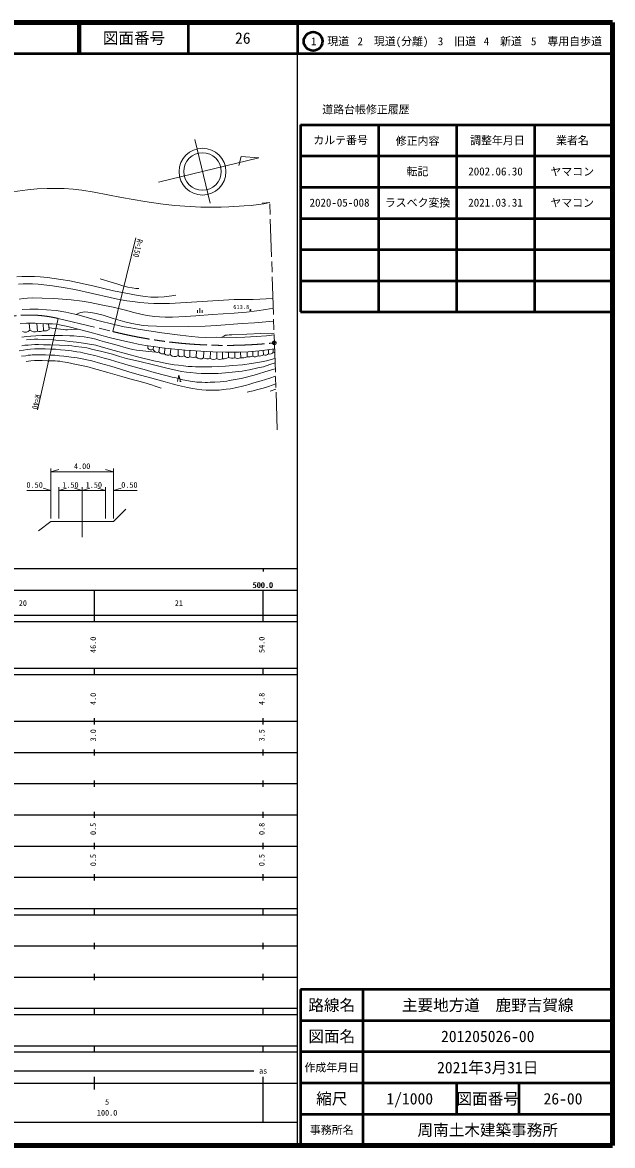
# Model space of a CAD drawing. Units: millimetres, scale not verified, with parts at other scales. Extents: x 40000 to 680000, y 20000 to 380000.
# Drawn here: x 490867 to 680000, y 20000 to 380000 of the extents above; entities that cross this region are included whole.
import ezdxf
from ezdxf.enums import TextEntityAlignment as Align

# ---------------------------------------------------------------- set-up
doc = ezdxf.new("R2010")
doc.units = ezdxf.units.MM
doc.header["$LTSCALE"] = 1000
doc.header["$PDMODE"] = 32
doc.header["$PDSIZE"] = 500
doc.linetypes.add('CHAIN', pattern=[18.5, 12, -1.5, 3.5, -1.5])
for name, color, linetype, lineweight in [('M-BGD', 7, 'Continuous', 13), ('M-BMK', 2, 'CHAIN', 13), ('M-BMK-SRVR', 3, 'Continuous', 13), ('M-STR-HTXT', 7, 'Continuous', 13), ('M-TTL', 2, 'Continuous', 140), ('M-TTL-BAND', 7, 'Continuous', 25), ('M-TTL-FRAM', 2, 'Continuous', 50), ('M-TTL-LINE', 7, 'Continuous', 50)]:
    doc.layers.add(name, color=color, linetype=linetype, lineweight=lineweight)
doc.layers.add('M-OTRS', color=6, linetype='Continuous')
doc.layers.add('M-TTL-TXT', color=7, linetype='Continuous')
doc.styles.add('ＭＳ ゴシック', font='')
doc.styles.get('ＭＳ ゴシック').set_extended_font_data('MS Gothic')

msp = doc.modelspace()

# ---------------------------------------------------------------- linework, layer by layer
at = {"layer": 'M-BGD'}
for p, q in [((547761, 286885), (547761, 288385)), ((547011, 286885), (547011, 287785)), ((548511, 286885), (548511, 287785)), ((493269, 281322), (493044, 283590)), ((495657, 281074), (495493, 283552)), ((497585, 281198), (497494, 283477)), ((499387, 281580), (499256, 283403)), ((531000, 275599), (531027, 276366)), ((532778, 275200), (532862, 276090)), ((534589, 274374), (534744, 275824)), ((536419, 273811), (536547, 275602)), ((538263, 273425), (538464, 275404)), ((540746, 273193), (540823, 275169)), ((542682, 273125), (542721, 274986)), ((544530, 272839), (544557, 274847)), ((546595, 272748), (546663, 274694)), ((548943, 272462), (548988, 274556)), ((551077, 272312), (551162, 274472)), ((553143, 272231), (553116, 274406)), ((554978, 272222), (554966, 274348)), ((556867, 272562), (556859, 274314)), ((558900, 272458), (558904, 274309)), ((560826, 272521), (560795, 274331)), ((562883, 272816), (562838, 274431)), ((564700, 273016), (564657, 274576)), ((566447, 273130), (566432, 274732)), ((568105, 273429), (568053, 274935)), ((569749, 273801), (569735, 275162)), ((571275, 274269), (571227, 275369)), ((541275, 264933), (541775, 264933)), ((570232, 261825), (572107, 262402)), ((520000, 220000), (524000, 224000)), ((500000, 220000), (496000, 217000)), ((500000, 220000), (520000, 220000))]:
    msp.add_line(p, q, dxfattribs=at)
for points in [[(489060, 298456), (490688, 298588), (493405, 298599), (494714, 298566), (496546, 298444), (498928, 298225), (503204, 297618), (506085, 297155), (513448, 295558), (520026, 293996), (523974, 293225), (527989, 292448), (530170, 292125), (532005, 291952), (534358, 291930), (536301, 292081), (538762, 292383), (540079, 292556)], [(489557, 296090), (491137, 296211), (492937, 296212), (494047, 296179), (495901, 296092), (500451, 295602), (503883, 295066), (507697, 294375), (513336, 293126), (518999, 291802), (521378, 291337), (524370, 290770), (526202, 290520), (528534, 290240), (531158, 289997), (533021, 289884), (534513, 289907), (538027, 289958), (543320, 290187), (558704, 291190), (564784, 291241), (571142, 291496)], [(515825, 297825), (519253, 296733), (521410, 296083), (523360, 295477), (524675, 295153), (525980, 294923), (527207, 294756), (528180, 294713)], [(489785, 291301), (491167, 291493), (492453, 291624), (494194, 291677), (497169, 291633), (500918, 291485), (506512, 291056), (510009, 290638), (512582, 290210), (516145, 289517), (519943, 288687), (523890, 287736), (526536, 287008), (528790, 286483), (530304, 286161), (531592, 285946), (533331, 285742), (534742, 285615), (536579, 285562), (538973, 285582), (542993, 285750), (546453, 285975), (551685, 286392), (555154, 286591), (558716, 286852), (562678, 287175), (565945, 287517), (568869, 287938), (571244, 288413)], [(490790, 288003), (493225, 288072), (495936, 288058), (498574, 287921), (501623, 287623), (504721, 287175), (508617, 286260), (515021, 284495), (520219, 283161), (523437, 282446), (525611, 282079), (527921, 281692), (535586, 280493), (541441, 279716), (545071, 279323), (547270, 279136), (549521, 279038), (552975, 279075), (559504, 279039), (562170, 279099), (565809, 279310), (569087, 279574), (571526, 279902)], [(508090, 286384), (508769, 286746), (509513, 287029), (510165, 287164), (510760, 287206), (511787, 287150), (512772, 286994), (514451, 286661), (516685, 286128), (519945, 285158), (523723, 284079), (525962, 283486), (527742, 283184), (529522, 282893), (531121, 282779), (533784, 282700), (544176, 282578), (549413, 282668), (553053, 282883), (561248, 283503), (565255, 283728), (571380, 284302)], [(490175, 283517), (492196, 283598), (494945, 283573), (498325, 283445), (500460, 283347), (501737, 283239), (502745, 283084), (503833, 282861), (505385, 282500), (512483, 280715), (518605, 279050), (522734, 278011), (526108, 277254), (527973, 276886), (530339, 276470), (532862, 276090), (535694, 275690), (539752, 275272), (542967, 274963), (548052, 274592), (551874, 274445), (555983, 274316), (560288, 274306), (563213, 274449), (566719, 274757), (569388, 275113), (571675, 275431)], [(499342, 282201), (500313, 282009), (502172, 281759), (503056, 281639), (504079, 281533), (504685, 281499), (505267, 281504), (506494, 281528), (508708, 281665)], [(490662, 279156), (492167, 279313), (493578, 279430), (495125, 279537), (497070, 279628), (500574, 279617), (503746, 279648), (506066, 279588), (507378, 279508), (509186, 279370), (510608, 279224), (511767, 279049), (512965, 278767), (514358, 278441), (515619, 278092), (517178, 277610), (520465, 276727), (524899, 275504), (526275, 275137), (527427, 274950), (528479, 274834), (531328, 274503), (533600, 274331)], [(492180, 278290), (493305, 278405), (494688, 278451), (495813, 278442), (497481, 278423), (500677, 278231), (502401, 278102), (504401, 277954), (506088, 277752), (508158, 277474), (510435, 277225), (512334, 276912), (514359, 276532), (516055, 276072), (520250, 274846), (528178, 272755), (532963, 271554), (534658, 271186), (536068, 270931), (537661, 270594), (539532, 270279), (540862, 270094), (542473, 269913), (543933, 269771), (545226, 269683), (546293, 269620), (548211, 269563), (550147, 269565), (551535, 269605), (553787, 269692), (555944, 269835), (558265, 270009), (561366, 270302), (564304, 270667), (567508, 271190), (569113, 271567), (571778, 272317)], [(554543, 279066), (555399, 279484), (555993, 279728), (556500, 279813), (557159, 279886), (557924, 279886), (562780, 280065), (567180, 280300), (571510, 280410)], [(489788, 274768), (491239, 275004), (492351, 275140), (493442, 275258), (494871, 275331), (496806, 275387), (498193, 275359), (499875, 275303), (501478, 275224), (503067, 275078), (504563, 274982), (505497, 274859), (506582, 274712), (508290, 274461), (509438, 274265), (510192, 274107), (512063, 273698), (514039, 273257), (517108, 272439), (518792, 271945), (520792, 271328), (523675, 270470), (526254, 269737), (529832, 268707), (533028, 267773), (536772, 266816), (538831, 266334), (540083, 266060), (542264, 265494), (543573, 265211), (544597, 265018), (545336, 264903), (546132, 264795), (546733, 264732), (547414, 264694), (548368, 264645), (549445, 264627), (550167, 264642), (551075, 264675), (552533, 264732), (554253, 264834), (555348, 264935), (556342, 265045), (557084, 265188), (560995, 265895), (562719, 266297), (563881, 266600), (565169, 266954), (566843, 267462), (568239, 267861), (569976, 268388), (571890, 268935)], [(490705, 276369), (491664, 276507), (492685, 276598), (493783, 276695), (494843, 276727), (495977, 276728), (497629, 276695), (499832, 276669), (502782, 276584), (505622, 276442), (506699, 276341), (507875, 276177), (509866, 275926), (511513, 275652), (513444, 275217), (515896, 274621), (519688, 273644), (521939, 272964), (524266, 272328), (528508, 271335), (532900, 270209), (537534, 269095), (539067, 268741), (540461, 268415), (541806, 268143), (543478, 267858), (544668, 267753), (546628, 267572), (548158, 267467), (549986, 267442), (551749, 267467), (553545, 267492), (554728, 267622), (555942, 267727), (561255, 268261), (562282, 268386), (563685, 268660), (566323, 269248), (568091, 269640), (570173, 270319), (571827, 270856)], [(490606, 273031), (491939, 273191), (492701, 273301), (493462, 273377), (494012, 273415), (494853, 273417), (496454, 273446), (498212, 273414), (499974, 273364), (501235, 273303), (502746, 273188), (504149, 273032), (506435, 272720), (508374, 272463), (510023, 272158), (511474, 271873), (513053, 271507), (515989, 270731), (519141, 269786), (522242, 268858), (525288, 267920), (528726, 266967), (532324, 265950), (536635, 264759), (538799, 264202), (540930, 263646), (543735, 263021), (545418, 262683), (546772, 262461), (548338, 262249), (549755, 262154), (551141, 262112), (552644, 262133), (553947, 262170), (554665, 262225), (555335, 262309), (556137, 262407), (557525, 262606), (559550, 262995), (561378, 263430), (562725, 263720), (563468, 263967), (565012, 264434), (567350, 265113), (570137, 266031), (571968, 266607)], [(492006, 271315), (493587, 271513), (494771, 271610), (495847, 271627), (497139, 271624), (498759, 271575), (500121, 271541), (501352, 271496), (502114, 271461), (502814, 271396), (503784, 271265), (505302, 271011), (506700, 270692), (508045, 270392), (509854, 270005), (512295, 269453), (513638, 269108), (514861, 268776), (518204, 267784), (520439, 267141), (522690, 266517), (525297, 265810), (529784, 264557), (532264, 263795), (533420, 263464), (535333, 262812)], [(540525, 264933), (541025, 266933), (541525, 264933)], [(562861, 261534), (563696, 261671), (564797, 261929), (565830, 262187), (568058, 262818), (569691, 263342), (572048, 264194)]]:
    msp.add_lwpolyline(points, dxfattribs=at)
msp.add_circle((563920, 287795), 150, dxfattribs=at)
for centre, radius, start, end in [((491763, 282869), 2160, 245.49168, 314.22488), ((494657, 283069), 2232, 231.54019, 296.6165), ((496489, 283190), 2274, 248.5341, 298.80992), ((498116, 283133), 2006, 254.66078, 309.32141), ((532156, 276591), 1524, 220.60649, 294.10085), ((534042, 275571), 1316, 196.38725, 294.59094), ((535952, 275550), 1800, 220.77926, 285.02138), ((537627, 274982), 1682, 224.10406, 292.21432), ((568613, 275001), 1652, 252.09479, 313.42887), ((570198, 275059), 1335, 250.35264, 323.74127), ((571643, 275185), 987, 248.10877, 274.22058), ((539656, 274928), 2049, 227.1845, 302.15202), ((541762, 274514), 1666, 232.45103, 303.50577), ((543778, 274094), 1463, 221.49404, 300.93014), ((545725, 276486), 3838, 251.85305, 283.10497), ((547951, 274102), 1916, 224.95413, 301.14842), ((550170, 274671), 2527, 240.94723, 291.03049), ((552177, 273975), 1994, 236.49934, 298.97036), ((554068, 273692), 1730, 237.68086, 301.75134), ((555392, 275334), 3140, 262.42005, 298.01995), ((558097, 276670), 4288, 253.33113, 280.79395), ((559780, 275002), 2692, 250.91279, 292.86452), ((561281, 276670), 4173, 263.74381, 292.57829), ((563419, 276306), 3530, 261.27625, 291.27622), ((565496, 274267), 1483, 237.52629, 309.90042), ((566941, 275134), 2064, 256.14461, 304.33131)]:
    msp.add_arc(centre, radius, start, end, dxfattribs=at)
at = {"layer": 'M-BMK'}
for p, q in [((572537, 249446), (570099, 322928)), ((502304, 285110), (519800, 280933)), ((510000, 225000), (510000, 215000))]:
    msp.add_line(p, q, dxfattribs=at)
for centre, radius, start, end in [((492930, 246224), 40000, 76.44677, 122.66243), ((556063, 426484), 150000, 256.00986, 275.95028)]:
    msp.add_arc(centre, radius, start, end, dxfattribs=at)
at = {"layer": 'M-BMK-SRVR'}
for p, q in [((546101, 342432), (551045, 322023)), ((534481, 328814), (566582, 336590)), ((560936, 337080), (560259, 334157)), ((566582, 336590), (560936, 337080))]:
    msp.add_line(p, q, dxfattribs=at)
for centre, radius in [((548583, 332186), 7500), ((548573, 332227), 6000), ((571613, 277292), 600)]:
    msp.add_circle(centre, radius, dxfattribs=at)
at = {"layer": 'M-OTRS'}
msp.add_point((571613, 277292), dxfattribs=at)
at = {"layer": 'M-STR-HTXT'}
for p, q in [((570118, 322333), (567672, 322124)), ((519800, 280933), (527189, 310913)), ((502304, 285110), (495687, 255813)), ((500000, 221000), (500000, 237000)), ((500000, 236000), (502500, 236750)), ((500000, 236000), (520000, 236000)), ((520000, 236000), (517500, 236750)), ((520000, 221000), (520000, 237000)), ((500000, 230000), (497500, 230750)), ((502500, 221000), (502500, 231000)), ((502500, 230000), (505000, 230750)), ((510000, 230000), (507500, 230750)), ((510000, 221000), (510000, 231000)), ((510000, 230000), (512500, 230750)), ((517500, 230000), (515000, 230750)), ((517500, 221000), (517500, 231000)), ((520000, 230000), (522500, 230750)), ((500000, 230000), (492286, 230000)), ((502500, 230000), (510000, 230000)), ((510000, 230000), (517500, 230000)), ((520000, 230000), (527655, 230000))]:
    msp.add_line(p, q, dxfattribs=at)
msp.add_lwpolyline([(487702, 325724), (492504, 326350), (495552, 326646), (498737, 326784), (501505, 326784), (504266, 326725), (507156, 326518), (509923, 326211), (513868, 325600), (518261, 324711), (522620, 323844), (530123, 322570), (535079, 321908), (539635, 321376), (544672, 320989), (548075, 320792), (552017, 320783), (554522, 320822), (557027, 320930), (561964, 321188), (564144, 321375), (566521, 321641), (568256, 321907), (570118, 322333)], dxfattribs=at)
at = {"layer": 'M-TTL'}
for p, q in [((680000, 380000), (40000, 380000)), ((680000, 20000), (680000, 380000)), ((40000, 20000), (680000, 20000))]:
    msp.add_line(p, q, dxfattribs=at)
at = {"layer": 'M-TTL-BAND'}
for p, q in [((579000, 20000), (579000, 370000)), ((40000, 205000), (579000, 205000)), ((568000, 205000), (568000, 204000)), ((68000, 198000), (579000, 198000)), ((514000, 188000), (514000, 198000)), ((568000, 188000), (568000, 198000)), ((40000, 190000), (579000, 190000)), ((40000, 188000), (579000, 188000)), ((40000, 173000), (579000, 173000)), ((514000, 171000), (514000, 173000)), ((568000, 171000), (568000, 173000)), ((40000, 171000), (579000, 171000)), ((40000, 156000), (579000, 156000)), ((514000, 155000), (514000, 157000)), ((568000, 155000), (568000, 157000)), ((46000, 146000), (579000, 146000)), ((514000, 145000), (514000, 147000)), ((568000, 145000), (568000, 147000)), ((514000, 135000), (514000, 137000)), ((568000, 135000), (568000, 137000)), ((52000, 136000), (579000, 136000)), ((46000, 126000), (579000, 126000)), ((514000, 125000), (514000, 127000)), ((568000, 125000), (568000, 127000)), ((52000, 116000), (579000, 116000)), ((514000, 115000), (514000, 117000)), ((568000, 115000), (568000, 117000)), ((46000, 106000), (579000, 106000)), ((514000, 105000), (514000, 107000)), ((568000, 105000), (568000, 107000)), ((40000, 96000), (579000, 96000)), ((40000, 94000), (579000, 94000)), ((514000, 94000), (514000, 96000)), ((568000, 94000), (568000, 96000)), ((49000, 84000), (579000, 84000)), ((514000, 83000), (514000, 85000)), ((568000, 83000), (568000, 85000)), ((40000, 74000), (579000, 74000)), ((514000, 73000), (514000, 75000)), ((568000, 73000), (568000, 75000)), ((40000, 64000), (579000, 64000)), ((40000, 62000), (579000, 62000)), ((514000, 62000), (514000, 64000)), ((568000, 62000), (568000, 64000)), ((40000, 52000), (579000, 52000)), ((514000, 50000), (514000, 52000)), ((568000, 50000), (568000, 52000)), ((40000, 50000), (579000, 50000)), ((71000, 44000), (565000, 44000)), ((40000, 40000), (579000, 40000)), ((514000, 38000), (514000, 42000)), ((568000, 27500), (568000, 42000)), ((68000, 27500), (579000, 27500))]:
    msp.add_line(p, q, dxfattribs=at)
at = {"layer": 'M-TTL-FRAM'}
for p, q in [((580000, 347197), (580000, 287197)), ((580000, 347197), (680000, 347197)), ((580000, 287197), (680000, 287197)), ((680000, 70000), (580000, 70000)), ((580000, 70000), (580000, 20000))]:
    msp.add_line(p, q, dxfattribs=at)
at = {"layer": 'M-TTL-LINE'}
for p, q in [((508747, 380000), (508747, 370000)), ((509247, 380000), (509247, 370000)), ((543997, 380000), (543997, 370000)), ((579000, 380000), (579000, 370000)), ((40000, 370000), (680000, 370000)), ((605000, 347197), (605000, 287197)), ((630000, 347197), (630000, 287197)), ((655000, 347197), (655000, 287197)), ((580000, 337197), (680000, 337197)), ((580000, 327197), (680000, 327197)), ((580000, 317197), (680000, 317197)), ((580000, 307197), (680000, 307197)), ((580000, 297197), (680000, 297197)), ((600000, 70000), (600000, 20000)), ((680000, 60000), (580000, 60000)), ((680000, 50000), (580000, 50000)), ((680000, 40000), (580000, 40000)), ((630000, 40000), (630000, 30000)), ((650000, 40000), (650000, 30000)), ((680000, 30000), (580000, 30000))]:
    msp.add_line(p, q, dxfattribs=at)
msp.add_circle((584031, 373958), 3000, dxfattribs=at)

# ---------------------------------------------------------------- texts
at = {"layer": 'M-BGD', "style": 'ＭＳ ゴシック'}
msp.add_text('613.8', height=1320, dxfattribs=at).set_placement((563581, 287744), align=Align.BOTTOM_RIGHT)
at = {"layer": 'M-STR-HTXT', "style": 'ＭＳ ゴシック', "width": 0.8}
msp.add_text('R=150', height=1833, rotation=256.155, dxfattribs=at).set_placement((527189, 310913), align=Align.BOTTOM_LEFT)
msp.add_text('R=40', height=1833, rotation=257.274, dxfattribs=at).set_placement((495687, 255813), align=Align.TOP_RIGHT)
at = {"layer": 'M-STR-HTXT', "style": 'ＭＳ ゴシック'}
for s, p in [('4.00', (510000, 236300)), ('0.50', (494786, 230300)), ('1.50', (506250, 230300)), ('1.50', (513750, 230300)), ('0.50', (525155, 230300))]:
    msp.add_text(s, height=1833, dxfattribs=at).set_placement(p, align=Align.BOTTOM_CENTER)
at = {"layer": 'M-TTL-BAND', "style": 'ＭＳ ゴシック'}
for s, p in [('500.0', (567844, 198195)), ('500.0', (568000, 198195)), ('20', (491000, 192405)), ('21', (541000, 192405)), ('as', (568000, 42500)), ('5', (518000, 32523)), ('100.0', (518000, 29033))]:
    msp.add_text(s, height=1833, dxfattribs=at).set_placement(p, align=Align.BOTTOM_CENTER)
for s, p in [('46.0', (515000, 180500)), ('54.0', (569000, 180500)), ('4.0', (515000, 163174)), ('4.8', (569000, 163174)), ('3.0', (515000, 151500)), ('3.5', (569000, 151500)), ('0.5', (515000, 121500)), ('0.8', (569000, 121500)), ('0.5', (515000, 111500)), ('0.5', (569000, 111500))]:
    msp.add_text(s, height=1833, rotation=90, dxfattribs=at).set_placement(p, align=Align.BOTTOM_CENTER)
at = {"layer": 'M-TTL-TXT', "style": 'ＭＳ ゴシック'}
for s, height, p in [('図面番号', 3666, (526622, 375000)), ('26', 3666, (561497, 375000)), ('1\u3000現道', 2566, (589448, 373958)), ('2\u3000現道(分離)', 2566, (609619, 373958)), ('3\u3000旧道', 2566, (630121, 373958)), ('4\u3000新道', 2566, (644824, 373958)), ('5\u3000専用自歩道', 2566, (665228, 373958)), ('道路台帳修正履歴', 2566, (600968, 352113)), ('カルテ番号', 2566, (592839, 342277)), ('修正内容', 2566, (617509, 342023)), ('調整年月日', 2566, (643089, 342197)), ('業者名', 2566, (667134, 342197)), ('転記', 2566, (617500, 332245)), ('2002.06.30', 2566, (642500, 332245)), ('ヤマコン', 2566, (667077, 332189)), ('2020-05-008', 2566, (592500, 322245)), ('ラスベク変換', 2566, (617500, 322245)), ('2021.03.31', 2566, (642500, 322245)), ('ヤマコン', 2566, (667077, 322189)), ('路線名', 3666, (590000, 65000)), ('路線名', 3666, (590000, 65000)), ('主要地方道\u3000鹿野吉賀線', 3666, (640000, 65000)), ('図面名', 3666, (590000, 55000)), ('図面名', 3666, (590000, 55000)), ('201205026-00', 3666, (640000, 55000)), ('2021年3月31日', 3666, (640000, 45000)), ('作成年月日', 2566, (590000, 45000)), ('作成年月日', 2566, (590000, 45000)), ('縮尺', 3666, (590000, 35000)), ('縮尺', 3666, (590000, 35000)), ('1/1000', 3666, (615000, 35000)), ('図面番号', 3666, (640000, 35000)), ('図面番号', 3666, (640000, 35000)), ('26-00', 3666, (664125, 35000)), ('事務所名', 2566, (590000, 25000)), ('事務所名', 2566, (590000, 25000)), ('周南土木建築事務所', 3666, (640000, 25000))]:
    msp.add_text(s, height=height, dxfattribs=at).set_placement(p, align=Align.MIDDLE_CENTER)

doc.saveas('drawing.dxf')
